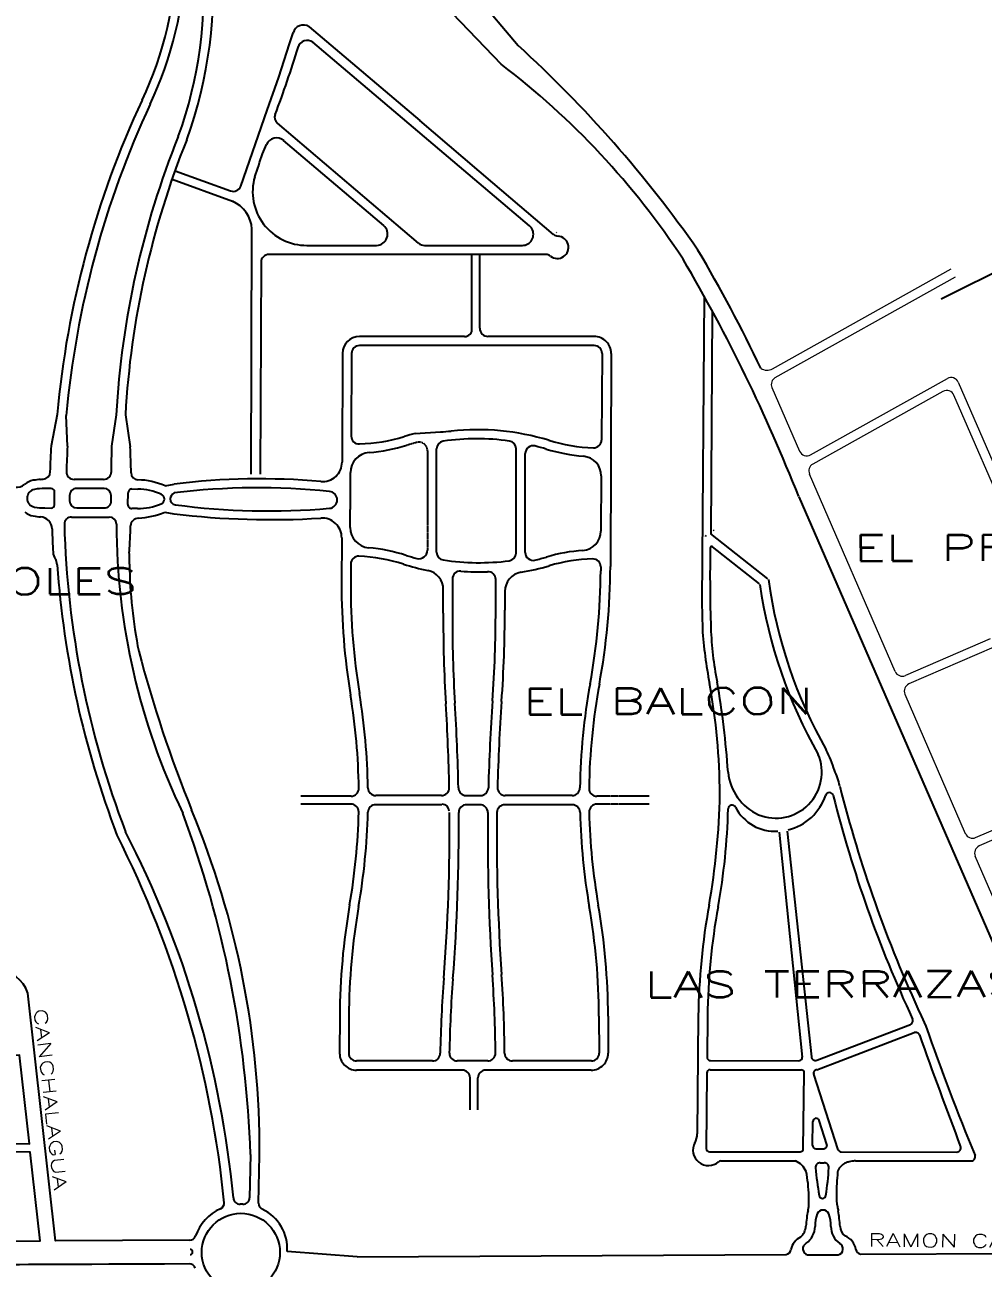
# Model space of a CAD drawing. Header units: millimetres. Extents: x 4374322 to 4409026, y 6503580 to 6534206.
# Drawn here: x 4378296 to 4379032, y 6528325 to 6529279 of the extents above; entities that cross this region are included whole.
import ezdxf

# ---------------------------------------------------------------- set-up
doc = ezdxf.new("R2010")
doc.units = ezdxf.units.MM
doc.linetypes.add('Xref2-Master$0$HIDDEN', pattern=[0.375, 0.25, -0.125])
for name, color, linetype in [('LINEA CALLE', 252, 'Continuous'), ('NOMBRE BARRIO', 8, 'Continuous'), ('NOMBRE CALLE', 252, 'Continuous')]:
    doc.layers.add(name, color=color, linetype=linetype)
doc.styles.add('S1', font='ROMANS')

msp = doc.modelspace()

# ---------------------------------------------------------------- linework, layer by layer
at = {"layer": 'LINEA CALLE', "transparency": 33554687}
for p, q in [((4378614.79, 6529334.16), (4378674.74, 6529262.92)), ((4378590.37, 6529323.05), (4378661.83, 6529248.51)), ((4378499.36, 6529264.1), (4378502.09, 6529272.61)), ((4378514.3, 6529277.27), (4378599.25, 6529205.2)), ((4378491.24, 6529238.56), (4378499.36, 6529264.1)), ((4378683.47, 6529124.49), (4378517.32, 6529265.48)), ((4378482.09, 6529213.37), (4378491.24, 6529238.56)), ((4378461.87, 6529154.97), (4378482.09, 6529213.37)), ((4378598.41, 6529111.18), (4378490.04, 6529203.34)), ((4378655.26, 6529157.61), (4378599.25, 6529205.2)), ((4378571.59, 6529124.8), (4378494.85, 6529190.04)), ((4378411.47, 6529166.81), (4378454.16, 6529151.33)), ((4378409.21, 6529160.41), (4378455.58, 6529143.36)), ((4378701.98, 6529117.99), (4378655.26, 6529157.61)), ((4378999.25, 6529068.45), (4379126.16, 6529131.88)), ((4378469.82, 6528934.06), (4378470.5, 6529121.95)), ((4378704.54, 6529119.1), (4378704.16, 6529119.42)), ((4378512.73, 6529109.52), (4378566.19, 6529109.52)), ((4378602.95, 6529109.52), (4378678.03, 6529109.51)), ((4378695.98, 6529102.51), (4378483.48, 6529102.52)), ((4378639.27, 6529045.92), (4378639.27, 6529102.52)), ((4378645.27, 6529045.92), (4378645.27, 6529102.52)), ((4378477.5, 6529096.52), (4378476.82, 6528934.04)), ((4378633.63, 6529039.62), (4378553, 6529039.62)), ((4378733.19, 6529032.62), (4378553, 6529032.62)), ((4378733.2, 6529039.62), (4378651.63, 6529039.62)), ((4378540, 6529026.67), (4378539.66, 6528943.28)), ((4378547, 6529026.64), (4378546.74, 6528963.2)), ((4378739.19, 6529026.58), (4378738.76, 6528960.17)), ((4378746.2, 6529026.56), (4378745.52, 6528863.24)), ((4378321.02, 6528979.66), (4378316.57, 6528955.78)), ((4378328.96, 6528955.42), (4378327.99, 6528979.03)), ((4378366.36, 6528979.49), (4378362.74, 6528955.46)), ((4378373.37, 6528979.55), (4378377.11, 6528955)), ((4378595.88, 6528965.21), (4378615.21, 6528966.4)), ((4378612.2, 6528874.08), (4378612.2, 6528953.33)), ((4378673.2, 6528873.48), (4378673.2, 6528953.49)), ((4378680.2, 6528873.88), (4378680.2, 6528949.82)), ((4378356.61, 6528929.96), (4378334.13, 6528929.97)), ((4378403.87, 6528924.94), (4378410.84, 6528926.39)), ((4378738.58, 6528932.66), (4378738.31, 6528890.39)), ((4378316.56, 6528923.03), (4378311.59, 6528923.04)), ((4378318.93, 6528910.5), (4378319.06, 6528920.5)), ((4378330.55, 6528917.59), (4378330.55, 6528913.59)), ((4378357.01, 6528923.08), (4378336.06, 6528923.09)), ((4378362.52, 6528913.6), (4378362.51, 6528917.6)), ((4378375.34, 6528910.7), (4378375.43, 6528919.66)), ((4378378.46, 6528922.65), (4378382.9, 6528922.6)), ((4378890.09, 6528916.73), (4379142.29, 6528336.63)), ((4378311.56, 6528908.04), (4378316.42, 6528908.03)), ((4378336.05, 6528908.09), (4378357.01, 6528908.08)), ((4378375.34, 6528910.7), (4378375.34, 6528910.7)), ((4378382.74, 6528907.6), (4378378.31, 6528907.65)), ((4378332.05, 6528901.09), (4378361.07, 6528901.08)), ((4378332.05, 6528901.09), (4378361.07, 6528901.08)), ((4378403.66, 6528904.84), (4378410.7, 6528903.56)), ((4378539.42, 6528885.23), (4378539.27, 6528849.92)), ((4378546.33, 6528865.09), (4378546.27, 6528849.89)), ((4378738.13, 6528862.89), (4378738.11, 6528859.95)), ((4378624.35, 6528853.6), (4378624.35, 6528827.25)), ((4378657.54, 6528829.61), (4378657.55, 6528853.18)), ((4378617.35, 6528827.28), (4378617.35, 6528845.45)), ((4378664.55, 6528843.98), (4378664.54, 6528829.61)), ((4378546.53, 6528686.92), (4378508.08, 6528686.92)), ((4378546.46, 6528680.92), (4378508.08, 6528680.92)), ((4378616.18, 6528680.4), (4378565.45, 6528680.42)), ((4378615.92, 6528687.4), (4378565.53, 6528687.42)), ((4378634.92, 6528687.4), (4378645.9, 6528687.4)), ((4378645.57, 6528680.4), (4378635.16, 6528680.4)), ((4378716.26, 6528680.38), (4378664.54, 6528680.39)), ((4378716.18, 6528687.38), (4378664.91, 6528687.39)), ((4378537.89, 6528518.11), (4378537.77, 6528489.85)), ((4378537.89, 6528518.11), (4378537.77, 6528489.85)), ((4378544.89, 6528518.09), (4378544.77, 6528489.82)), ((4378736.8, 6528518.08), (4378736.95, 6528489.8)), ((4378743.8, 6528518.11), (4378743.87, 6528489.83)), ((4378813.03, 6528518.15), (4378812.24, 6528427.81)), ((4378820.03, 6528518.09), (4378819.75, 6528486.6)), ((4378608.96, 6528483.8), (4378550.77, 6528483.8)), ((4378651.41, 6528483.8), (4378627.97, 6528483.8)), ((4378730.95, 6528483.8), (4378670.41, 6528483.8)), ((4378631.88, 6528476.8), (4378550.77, 6528476.8)), ((4378730.87, 6528476.8), (4378649.88, 6528476.8)), ((4378822.15, 6528477.08), (4378891.87, 6528477.03)), ((4378900.63, 6528419.05), (4378900.87, 6528437.37)), ((4378469.39, 6528412.14), (4378468.7, 6528378.81)), ((4378475.66, 6528374.67), (4378476.37, 6528411.62)), ((4378830.24, 6528407.08), (4378887.69, 6528407.08)), ((4378906.63, 6528405.71), (4378909.57, 6528405.7)), ((4378551.31, 6528333.44), (4378497.57, 6528337.54)), ((4378551.31, 6528333.44), (4378880.45, 6528335.24)), ((4378896.73, 6528335.02), (4378920.37, 6528335.02)), ((4378937.46, 6528335.5), (4379142.29, 6528336.63))]:
    msp.add_line(p, q, dxfattribs=at)
at = {"layer": 'LINEA CALLE', "lineweight": 15, "transparency": 33554687}
for p, q in [((4378869.91, 6529014.91), (4379007.04, 6529091.43)), ((4378872.1, 6529008.11), (4379010.45, 6529085.31)), ((4378899.13, 6528948.76), (4379004.1, 6529007.34)), ((4379012.53, 6529004.48), (4379241.72, 6528476.01)), ((4378869.52, 6529000.49), (4378890.71, 6528951.62)), ((4379000.76, 6528997.45), (4378900.89, 6528941.73)), ((4379079.41, 6528832.68), (4379009.19, 6528994.6)), ((4378964, 6528782.63), (4378898.31, 6528934.1)), ((4379079.08, 6528818.36), (4378974.68, 6528773.09)), ((4379037.07, 6528807.77), (4378971.89, 6528779.51)), ((4378971.56, 6528765.2), (4379017.91, 6528658.31)), ((4379025.8, 6528655.2), (4379130.2, 6528700.47)), ((4379077.24, 6528669.88), (4379028.59, 6528648.77)), ((4379099.64, 6528469.87), (4379025.47, 6528640.88))]:
    msp.add_line(p, q, dxfattribs=at)
at = {"layer": 'LINEA CALLE', "linetype": 'Continuous', "transparency": 33554687}
for p, q in [((4378817.57, 6529070.45), (4378815.72, 6528835.71)), ((4378823.65, 6529059.35), (4378822.66, 6528888.1)), ((4378866.4, 6528853.71), (4378822.66, 6528888.1)), ((4378859.87, 6528849.94), (4378823.8, 6528878.3)), ((4378815.72, 6528835.71), (4378816.18, 6528815.21)), ((4378875.12, 6528659.24), (4378892.76, 6528486.79)), ((4378881.18, 6528659.99), (4378899.79, 6528486.89)), ((4378983.98, 6528518.47), (4378987.68, 6528510.5)), ((4378903.84, 6528484.41), (4378975.77, 6528511.91)), ((4378903.97, 6528477.02), (4378978.75, 6528505.55)), ((4378822.25, 6528484.08), (4378890.27, 6528484.03)), ((4378819.65, 6528474.6), (4378819.14, 6528416.58)), ((4378893.59, 6528416.49), (4378894.36, 6528474.5)), ((4378920.33, 6528415.74), (4378901.59, 6528473.75)), ((4378911.67, 6528419.79), (4378905.75, 6528438.11)), ((4378821.64, 6528414.06), (4378891.09, 6528414.03)), ((4378903.13, 6528416.52), (4378909.29, 6528416.52)), ((4378922.71, 6528414.01), (4379011.51, 6528413.96)), ((4378933.72, 6528407.08), (4379022.62, 6528407.08)), ((4378933.92, 6528339.22), (4378933.92, 6528339.22)), ((4378933.92, 6528339.22), (4378933.92, 6528339.22))]:
    msp.add_line(p, q, dxfattribs=at)
at = {"layer": 'LINEA CALLE', "linetype": 'Xref2-Master$0$HIDDEN', "transparency": 33554687}
for p, q in [((4378605.2, 6528951.99), (4378605.2, 6528875.6)), ((4378545.95, 6528893.05), (4378546.12, 6528935.21)), ((4378775.27, 6528686.86), (4378735.17, 6528686.87)), ((4378775.27, 6528680.86), (4378735.25, 6528680.87)), ((4378637.88, 6528446.3), (4378637.88, 6528470.8)), ((4378637.88, 6528446.3), (4378637.88, 6528470.8)), ((4378643.88, 6528446.3), (4378643.88, 6528470.8))]:
    msp.add_line(p, q, dxfattribs=at)
at = {"layer": 'LINEA CALLE', "transparency": 33554687}
msp.add_lwpolyline([(4378422.49, 6528346.24), (4378319.7, 6528345.78), (4378298.53, 6528535.85, 0.341437), (4378274.74, 6528552.8), (4378133.87, 6528552.57), (4378133.88, 6528575.84), (4378125.7, 6528575.85), (4378125.68, 6528552.56), (4377792.79, 6528552.03)], format="xyb", dxfattribs=at)
at = {"layer": 'LINEA CALLE', "linetype": 'Continuous', "transparency": 33554687}
msp.add_lwpolyline([(4378319.7, 6528345.78), (4378298.53, 6528535.85)], dxfattribs=at)
at = {"layer": 'LINEA CALLE', "transparency": 33554687}
for points in [[(4378133.75, 6528420.65), (4378299.7, 6528420.31), (4378292.14, 6528488.24), (4378133.81, 6528487.64), (4378133.75, 6528420.65)], [(4378133.75, 6528414.12), (4378133.67, 6528344.95), (4378308.01, 6528345.73), (4378300.43, 6528413.78), (4378133.75, 6528414.12)], [(4378013.5, 6528326.41), (4378403.5, 6528328.15)], [(4378422.35, 6528328.24), (4378175.49, 6528327.14)]]:
    msp.add_lwpolyline(points, dxfattribs=at)
msp.add_circle((4378462.02, 6528336.94), 30, dxfattribs=at)
for centre, radius, start, end in [((4380560.61, 6529678.68), 1570.21, 176.31116, 196.47242), ((4378105.44, 6529305.4), 335.33, 339.9632, 5.55353), ((4378131.41, 6529341.26), 281.75, 334.71558, 358.82188), ((4378126.68, 6529342.37), 293.5, 334.91838, 357.84543), ((4378113.59, 6529303.39), 319.99, 339.82303, 5.01339), ((4378509.89, 6529270.49), 8.08, 56.92938, 164.77071), ((4377862.93, 6529452.01), 670.57, 338.83827, 343.48943), ((4378513.04, 6529259.29), 7.51, 55.40223, 163.40401), ((4378039.47, 6528565.37), 943.47, 34.95653, 47.6754), ((4378291.48, 6528763.28), 610.41, 33.3523, 52.64784), ((4379045.25, 6528913.51), 727.25, 154.99495, 174.78163), ((4379046.05, 6528913.3), 721.06, 155.00722, 174.77001), ((4378493.92, 6529207.91), 6, 160.30007, 229.62477), ((4379040, 6528941.47), 674.71, 158.11018, 176.77021), ((4379040.78, 6528941.27), 668.51, 158.11041, 176.71773), ((4377054.99, 6529800.18), 1552.88, 336.4504, 336.7374), ((4378489.41, 6529183.56), 8.46, 49.30521, 156.91066), ((4378073.97, 6529305.21), 423.58, 340.26016, 342.76898), ((4378512.33, 6529150.78), 41.27, 164.00939, 270.55936), ((4378456.21, 6529156.97), 6, 249.95218, 340.576), ((4378445.71, 6529120.58), 24.83, 3.1696, 66.57608), ((4378565.92, 6529118.21), 8.69, 271.74327, 49.33506), ((4378677.98, 6529118.01), 8.5, 269.99801, 30.64886), ((4378678.63, 6529118.47), 7.71, 30.16284, 51.13998), ((4378705.86, 6529122.57), 6, 229.7037, 265.95952), ((4378602.95, 6529116.52), 7, 229.62477, 269.99813), ((4378704.84, 6529108.06), 8.55, 232.51748, 85.95952), ((4378483.5, 6529096.52), 6, 89.76565, 180), ((4378695.98, 6529096.51), 6, 52.51748, 89.99966), ((4377672.48, 6528436.29), 1308.97, 21.5333, 30.4103), ((4377805.59, 6528511.49), 1169.49, 25.51347, 30.55061), ((4378633.85, 6529045.1), 5.49, 267.75977, 8.59354), ((4378651.79, 6529046.13), 6.52, 181.86778, 268.66281), ((4378553, 6529026.62), 13, 90, 179.76182), ((4378553, 6529026.62), 6, 90, 179.76182), ((4378733.19, 6529026.62), 6, 359.6306, 90), ((4378733.2, 6529026.62), 13, 359.76182, 90), ((4378643.25, 6528778.3), 192.82, 104.22136, 106.85706), ((4378603.56, 6529156.04), 190, 273.51435, 275.99858), ((4378643.25, 6528778.3), 189.82, 73.14294, 95.99858), ((4338433.33, 6530649.66), 39919.2, 357.539335, 357.56805), ((4379298.49, 6528903.79), 970.9, 176.95156, 178.09026), ((4378992.11, 6528941.57), 629.52, 178.7362, 180.5069), ((4378552.74, 6528963.18), 6, 179.76182, 271.79158), ((4378548.77, 6529090.12), 133, 271.79158, 286.85706), ((4378548.77, 6529090.12), 140, 274.74165, 286.85706), ((4378618.2, 6528953.33), 6, 98.14659, 180), ((4378643.25, 6528778.3), 182.82, 82.21745, 98.14659), ((4378667.2, 6528953.49), 6, 0, 82.21745), ((4378686.2, 6528949.82), 6, 75.94409, 180), ((4378643.25, 6528778.3), 182.82, 73.14294, 75.94409), ((4378737.74, 6529090.12), 136, 253.14294, 267.80664), ((4378732.76, 6528960.21), 6, 267.80664, 359.6306), ((4378561.62, 6528935.15), 15.5, 94.74165, 179.76182), ((4378737.74, 6529090.12), 143, 253.14294, 264.86094), ((4378723.58, 6528932.75), 15, 359.6306, 84.86094), ((4378310.15, 6528935.81), 5.57, 272.54992, 359.78395), ((4378334.09, 6528935.94), 5.97, 178.01951, 270.29042), ((4378356.77, 6528935.8), 5.85, 268.40748, 1.98658), ((4378524.66, 6528943.34), 15, 265.1069, 359.76182), ((4378289.86, 6528933.94), 10, 262.37912, 309.87906), ((4378305.18, 6528915.6), 13.9, 100.21419, 129.87906), ((4378311.85, 6528878.6), 51.5, 93.91434, 100.21419), ((4378301.59, 6528988.52), 58.93, 276.56862, 278.59018), ((4378382.44, 6528878.11), 51.5, 65.40944, 89.40456), ((4378476.8, 6528384.26), 546.13, 85.09681, 96.93707), ((4378304.89, 6528915.55), 6.9, 100.13961, 259.66995), ((4378311.51, 6528878.54), 44.5, 89.90478, 100.13961), ((4378316.56, 6528920.53), 2.5, 359.2611, 89.90478), ((4378336.05, 6528917.59), 5.5, 89.97936, 179.98801), ((4378357.01, 6528917.58), 5.5, 0.13498, 89.97936), ((4378378.43, 6528919.65), 3, 89.40414, 179.77851), ((4378382.44, 6528878.11), 44.5, 65.40944, 89.4046), ((4378399.29, 6528914.93), 4, 293.39964, 65.40944), ((4378475.61, 6528394.54), 529.02, 84.09332, 97.03277), ((4378529.41, 6528914.28), 6.5, 359.66465, 84.33133), ((4378311.64, 6528952.54), 44.5, 259.66995, 269.90478), ((4378316.43, 6528910.53), 2.5, 269.90478, 359.2611), ((4378336.05, 6528913.59), 5.5, 179.98801, 269.97936), ((4378357.02, 6528913.58), 5.5, 269.97936, 0.13498), ((4378378.34, 6528910.65), 3, 179.0666, 269.40391), ((4378383.2, 6528952.1), 44.5, 269.40454, 293.39964), ((4378412.29, 6528914.97), 4.5, 179.66465, 263.17125), ((4378483.04, 6529443.77), 538.01, 262.38587, 275.00451), ((4378529.41, 6528914.28), 6.5, 274.99797, 359.66465), ((4378305.18, 6528915.6), 13.9, 230.07966, 259.74453), ((4378311.88, 6528952.6), 51.5, 259.74453, 266.04438), ((4378311.88, 6528952.6), 51.5, 259.74453, 266.04438), ((4378307.65, 6528891.75), 9.5, 1.82493, 86.03051), ((4378332.05, 6528895.59), 5.5, 89.97936, 181.5771), ((4378361.06, 6528895.58), 5.5, 1.64524, 89.97936), ((4378378.68, 6528966.53), 66.55, 274.04567, 292.0395), ((4378485.27, 6529521.69), 622.6, 263.12159, 273.50313), ((4378524.42, 6528885.29), 15, 359.76182, 94.23249), ((4379040.98, 6528915.11), 724.2, 181.83016, 183.25021), ((4379040.98, 6528915.11), 714.7, 181.5771, 200.94373), ((4379040.98, 6528915.11), 714.7, 181.5771, 200.94373), ((4378881.39, 6528897.01), 514.83, 180.14182, 205.67448), ((4378561.45, 6528892.99), 15.5, 179.76182, 264.5612), ((4378723.31, 6528890.48), 15, 274.57088, 359.6306), ((4378328.43, 6528874.65), 10.5, 183.25021, 212.59153), ((4378311.58, 6528863.87), 9.5, 4.01816, 32.59153), ((4377966.96, 6528868.19), 409.51, 359.55323, 0.86586), ((4378552.33, 6528865.06), 6, 87.46259, 179.76182), ((4378546.71, 6528738.19), 133, 72.47224, 87.46259), ((4378546.71, 6528738.19), 140, 72.47224, 84.5612), ((4378644.84, 6529048.88), 185.82, 252.47224, 255.08965), ((4378598.7, 6528875.6), 6.5, 255.08965, 0), ((4378618.2, 6528874.08), 6, 180, 261.33466), ((4378667.2, 6528873.48), 6, 277.26491, 0), ((4378686.2, 6528873.88), 6, 180, 283.29762), ((4378644.84, 6529048.88), 185.82, 283.29762, 286.18636), ((4378735.66, 6528735.98), 140, 94.57088, 106.18636), ((4379040.98, 6528915.11), 721.7, 184.01816, 200.94373), ((4378753.35, 6528871.47), 376.94, 180.98266, 191.21475), ((4378644.84, 6529048.88), 192.82, 252.47224, 258.20408), ((4378602.35, 6528845.45), 15, 0, 78.20408), ((4378644.84, 6529048.88), 182.82, 261.33466, 277.26491), ((4378630.35, 6528853.6), 6, 85.75828, 180), ((4378644.84, 6529048.88), 189.82, 265.75828, 271.96336), ((4378644.84, 6529048.88), 192.82, 279.61415, 286.18636), ((4378735.66, 6528735.98), 133, 91.59266, 106.18636), ((4378235.62, 6528863.19), 502.5, 349.68434, 359.6306), ((4378732.13, 6528862.93), 6, 359.6306, 91.59266), ((4378236.02, 6528865.36), 509.5, 349.55668, 359.76182), ((4379048.77, 6528847.8), 509.5, 179.76182, 189.40893), ((4379048.77, 6528847.8), 502.5, 179.76182, 189.40893), ((4378651.55, 6528853.18), 6, 359.99656, 91.96336), ((4378679.55, 6528843.98), 15, 99.61415, 179.99656), ((4379610.33, 6528819.83), 993, 179.57052, 183.58445), ((4379610.33, 6528819.83), 986, 179.569, 183.58445), ((4377664.54, 6528829.67), 993, 355.98263, 359.99656), ((4377664.54, 6528829.67), 1000, 355.98263, 359.99656), ((4379369.42, 6529059.43), 1019.85, 194.84427, 202.05637), ((4378072.08, 6528685.96), 480.5, 0.84121, 9.40893), ((4378072.08, 6528685.96), 487.5, 0.8664, 9.40893), ((4379209.62, 6528685.91), 487.5, 169.68434, 179.13237), ((4379209.62, 6528685.91), 480.5, 169.55668, 179.15862), ((4377115.22, 6528663.54), 1507, 1.14026, 3.58445), ((4377115.22, 6528663.54), 1514, 1.12582, 3.58445), ((4380158.4, 6528654.53), 1507, 175.98263, 178.52787), ((4380158.4, 6528654.53), 1500, 175.98263, 178.50934), ((4378546.53, 6528692.92), 6, 270, 0.84121), ((4378565.53, 6528693.42), 6, 180.8664, 269.98481), ((4378615.92, 6528693.4), 6, 269.98481, 1.14026), ((4378634.92, 6528693.4), 6, 181.12582, 269.98481), ((4378645.9, 6528693.4), 6, 269.98481, 358.52787), ((4378664.91, 6528693.39), 6, 178.50934, 269.98481), ((4378716.18, 6528693.38), 6, 269.98481, 359.13237), ((4378735.17, 6528692.87), 6, 179.15862, 269.98481), ((4378546.46, 6528674.92), 6, 358.66756, 90), ((4378565.45, 6528674.42), 6, 89.98481, 178.66033), ((4378616.48, 6528675.48), 5.25, 0.10065, 89.98481), ((4378635.18, 6528674.39), 6, 90, 180.40925), ((4378645.53, 6528674.39), 6, 359.24771, 90), ((4378664.53, 6528674.39), 6, 89.98481, 179.23814), ((4378716.26, 6528674.38), 6, 1.33844, 89.98481), ((4378735.25, 6528674.87), 6, 89.98481, 181.33226), ((4377643.92, 6528384.28), 825.94, 1.93306, 20.53214), ((4377797.4, 6528415.46), 678.97, 359.67597, 22.6071), ((4378072.08, 6528685.96), 480.5, 350.11471, 358.66756), ((4378072.08, 6528685.96), 487.5, 350.11471, 358.66033), ((4377115.22, 6528663.54), 1507, 355.58082, 0.41492), ((4377115.22, 6528663.54), 1514, 355.58082, 0.40925), ((4380158.4, 6528654.53), 1507, 179.24771, 183.98626), ((4380158.4, 6528654.53), 1500, 179.23814, 183.98626), ((4379209.62, 6528685.91), 487.5, 181.33844, 189.88019), ((4379209.62, 6528685.91), 480.5, 181.33226, 189.88019), ((4377689.12, 6528305.34), 770.65, 5.47608, 27.37006), ((4377650.41, 6528295.01), 802.86, 5.71887, 26.81063), ((4379047.39, 6528516), 509.5, 170.11471, 179.76182), ((4379047.39, 6528516), 502.5, 170.11471, 179.76182), ((4378234.31, 6528516.03), 502.5, 0.23309, 9.88019), ((4378234.31, 6528516.03), 509.5, 0.23309, 9.88019), ((4379607.78, 6528470.9), 993, 175.58082, 178.91634), ((4379607.78, 6528470.9), 986, 175.58082, 178.89533), ((4377664.45, 6528480.73), 993, 0.52609, 3.98626), ((4377664.45, 6528480.73), 1000, 0.51615, 3.98626), ((4378550.77, 6528489.8), 13, 179.76182, 270), ((4378550.77, 6528489.8), 6, 179.76182, 270), ((4378608.96, 6528489.8), 6, 270, 358.91634), ((4378627.97, 6528489.8), 6, 178.89533, 270), ((4378651.41, 6528489.8), 6, 270, 0.52609), ((4378670.41, 6528489.8), 6, 180.51615, 270), ((4378730.87, 6528489.8), 13, 270, 0.13042), ((4378730.95, 6528489.8), 6, 270, 359.99355), ((4378822.25, 6528486.58), 2.5, 179.4987, 269.96065), ((4378631.88, 6528470.8), 6, 0, 90), ((4378631.88, 6528470.8), 6, 0, 90), ((4378649.88, 6528470.8), 6, 90, 180), ((4378822.15, 6528474.58), 2.5, 89.96065, 179.4987), ((4378820.8, 6528415.52), 11.95, 151.37931, 310.79134), ((4378799.63, 6528427.93), 12.61, 327.10641, 359.42532), ((4378830.24, 6528404.58), 2.5, 90, 130.79134), ((4378881.06, 6528392.44), 16.08, 24.23039, 65.62914), ((4378906.61, 6528402.11), 3.6, 89.80852, 183.45742), ((4379127.37, 6528420.03), 225.08, 184.62222, 190.07146), ((4378909.56, 6528402.1), 3.6, 357.54243, 89.80852), ((4378688.95, 6528414.82), 224.58, 351.26382, 356.71221), ((4378804.86, 6528379.71), 92.89, 0.39368, 12.00773), ((4378444.27, 6528375), 5, 294.99355, 0.15259), ((4378461.25, 6528378.93), 5, 180.42855, 271.42626), ((4378462.3, 6528336.94), 37, 88.08474, 91.42626), ((4378463.7, 6528378.91), 5, 268.08474, 358.82559), ((4378480.66, 6528374.57), 5, 178.91013, 243.64876), ((4378798.38, 6528376.66), 99.44, 357.16925, 2.12633), ((4378462.02, 6528336.94), 37, 114.99355, 160.09408), ((4378464.27, 6528339.87), 33.38, 355.99929, 64.87478), ((4378987.71, 6528350.81), 92.36, 168.54842, 176.15441), ((4378867.71, 6528376.28), 30.33, 346.40126, 351.40623), ((4378933.35, 6528356.24), 30.8, 160.68957, 178.83615), ((4378908.69, 6528364.73), 4.73, 22.02836, 158.59569), ((4378884, 6528356.36), 30.8, 0.88737, 19.03394), ((4378883.65, 6528357.69), 11.92, 311.07386, 357.51319), ((4378886.75, 6528356.91), 15.81, 304.93544, 359.84497), ((4378930.6, 6528356.8), 15.81, 179.87854, 234.78807), ((4378422.53, 6528351.24), 5, 269.56531, 340.09408), ((4378897.82, 6528336.11), 14.09, 116.72146, 167.25734), ((4378423.02, 6528337.23), 2, 269.56531, 89.56531), ((4378879.35, 6528339.88), 4.77, 283.22673, 352.00084), ((4378898.08, 6528339.67), 4.85, 118.07855, 253.74426), ((4378919.28, 6528339.66), 4.77, 283.22673, 62.3936), ((4378939.17, 6528340.66), 5.44, 195.42424, 251.67594), ((4378422.32, 6528323.24), 5, 19.03653, 89.56531)]:
    msp.add_arc(centre, radius, start, end, dxfattribs=at)
at = {"layer": 'LINEA CALLE', "lineweight": 15, "transparency": 33554687}
for centre, radius, start, end in [((4378865.71, 6529022.11), 8.33, 235.79597, 300.26604), ((4378875.02, 6529002.87), 6, 119.16174, 203.43981), ((4379007.03, 6529002.1), 6, 23.44521, 119.16174), ((4379003.68, 6528992.22), 6, 23.44521, 119.16174), ((4378896.21, 6528954), 6, 203.43981, 299.16174), ((4378903.81, 6528936.49), 6, 119.16174, 203.44521), ((4378969.5, 6528785.01), 6, 203.44521, 293.43748), ((4378977.06, 6528767.58), 6, 113.44522, 203.44521), ((4379023.42, 6528660.7), 6, 203.44521, 293.44522), ((4379030.98, 6528643.27), 6, 113.45346, 203.44521)]:
    msp.add_arc(centre, radius, start, end, dxfattribs=at)
at = {"layer": 'LINEA CALLE', "linetype": 'Continuous', "transparency": 33554687}
for centre, radius, start, end in [((4377653.52, 6528920.81), 724.4, 1.1224, 2.70449), ((4378383.29, 6528935.1), 5.51, 181.01124, 266.72291), ((4378413.52, 6528914.49), 5.75, 117.81148, 174.97049), ((4378383.43, 6528894.14), 6, 90.49396, 177.90732), ((4377653.52, 6528920.81), 724.4, 356.32511, 357.9072), ((4378824.2, 6528890.24), 1, 11.33526, 55.23325), ((4378817.9, 6528886.09), 1, 11.76796, 55.23325), ((4378823.18, 6528877.52), 1, 51.83071, 178.93366), ((4379994.92, 6528855.71), 1172.94, 178.93366, 181.94689), ((4379230.27, 6528903.72), 367.01, 187.93272, 209.59925), ((4379230.27, 6528903.72), 374.01, 188.36542, 209.59925), ((4379149.31, 6528837.32), 333.86, 183.77377, 191.03617), ((4379060.36, 6528822.88), 237.81, 181.69326, 191.72406), ((4378174.15, 6528661.16), 663.13, 3.81605, 9.83833), ((4378348.55, 6528686.42), 481, 0.22526, 10.41553), ((4378872.53, 6528705.37), 35.27, 247.9033, 22.70643), ((4378838.58, 6528684.13), 82.07, 16.06432, 27.82268), ((4378865.85, 6528682.75), 56.95, 12.2518, 25.03465), ((4378876.24, 6528709.63), 40.66, 186.12564, 245.15602), ((4378284.86, 6528698.51), 544.79, 349.94818, 358.9274), ((4378913.63, 6528686.75), 3, 14.1176, 161.41601), ((4379893.38, 6528939.95), 1002.32, 194.16036, 204.86665), ((4378838.91, 6528677.12), 3, 26.96622, 178.55843), ((4378871.64, 6528693.77), 33.72, 206.96622, 274.10699), ((4378872.03, 6528700.74), 40.89, 284.01759, 341.41601), ((4379849.81, 6528922.21), 962.34, 194.1176, 204.96904), ((4378350.4, 6528689.41), 485.67, 349.65158, 358.55843), ((4379322.49, 6528511.87), 509.5, 169.64786, 179.29497), ((4379322.49, 6528511.87), 502.5, 169.64786, 179.29497), ((4378974.7, 6528514.71), 3, 290.92574, 24.96904), ((4380689.32, 6529100.1), 1800.89, 199.11077, 202.48967), ((4378979.82, 6528502.75), 3, 19.57697, 110.88285), ((4382499.33, 6529754.4), 3732.45, 199.57697, 200.97974), ((4378890.27, 6528486.53), 2.5, 269.96065, 7.55716), ((4378902.77, 6528487.21), 3, 186.13455, 290.92574), ((4378891.86, 6528474.53), 2.5, 359.24046, 89.96065), ((4378903.97, 6528474.52), 2.5, 89.96065, 197.90353), ((4378903.37, 6528437.34), 2.5, 17.90353, 179.24046), ((4378821.64, 6528416.56), 2.5, 179.4987, 269.97029), ((4378891.09, 6528416.53), 2.5, 269.97029, 359.24046), ((4378903.13, 6528419.02), 2.5, 179.24046, 269.97029), ((4378909.29, 6528419.02), 2.5, 269.97029, 17.90353), ((4378922.71, 6528416.51), 2.5, 197.90353, 269.97029), ((4379011.21, 6528417.18), 3.23, 275.48209, 15.46793), ((4379022.31, 6528410.29), 3.22, 275.4754, 17.01425), ((4378926.83, 6528397.32), 7.01, 133.99622, 170.89069), ((4378937.55, 6528388.55), 20.83, 130.52378, 138.47269), ((4378931.2, 6528394.92), 11.88, 110.60436, 127.1845), ((4378938.61, 6528362.83), 44.74, 100.18636, 105.01683), ((4378933.62, 6528387.58), 19.5, 89.70157, 98.61255), ((4379108.4, 6528380.24), 189.37, 174.48832, 179.75567), ((4378908.34, 6528381.01), 2.6, 187.54181, 353.46319), ((4378965.29, 6528380.36), 46.27, 179.15725, 190.39477), ((4378950.39, 6528376.53), 30.94, 188.38336, 194.34573), ((4378777.52, 6528346.45), 144.64, 4.11386, 8.91546), ((4378930.6, 6528356.8), 8.81, 179.87854, 234.78807), ((4378930.6, 6528356.8), 8.81, 179.87854, 234.78807), ((4378920.84, 6528337.23), 13.23, 8.6163, 69.27399)]:
    msp.add_arc(centre, radius, start, end, dxfattribs=at)
at = {"layer": 'LINEA CALLE', "linetype": 'Xref2-Master$0$HIDDEN', "transparency": 33554687}
for centre, radius, start, end in [((4378642.53, 6528780.69), 183.32, 104.3526, 106.85706), ((4378598.7, 6528951.99), 6.5, 0, 104.3526)]:
    msp.add_arc(centre, radius, start, end, dxfattribs=at)

# ---------------------------------------------------------------- texts
at = {"layer": 'NOMBRE BARRIO', "linetype": 'Continuous', "transparency": 33554687, "style": 'S1', "width": 1.5}
for s, p in [('EL PRADO', (4378932.46, 6528867.33)), ('LOS SOLES', (4378159.96, 6528841.48)), ('EL BALCON', (4378678.53, 6528749.58)), ('LAS TERRAZAS', (4378771.73, 6528532.36))]:
    msp.add_text(s, height=20, rotation=0.13371, dxfattribs=at).set_placement(p)
at = {"layer": 'NOMBRE CALLE', "linetype": 'Continuous', "transparency": 33554687, "style": 'S1', "width": 1.5}
for s, rotation, p in [('CANCHALAGUA', 276.39229, (4378303.11, 6528523.44)), ('RAMON CABRERA', 359.49952, (4378943.23, 6528341.5))]:
    msp.add_text(s, height=10, rotation=rotation, dxfattribs=at).set_placement(p)

doc.saveas('drawing.dxf')
